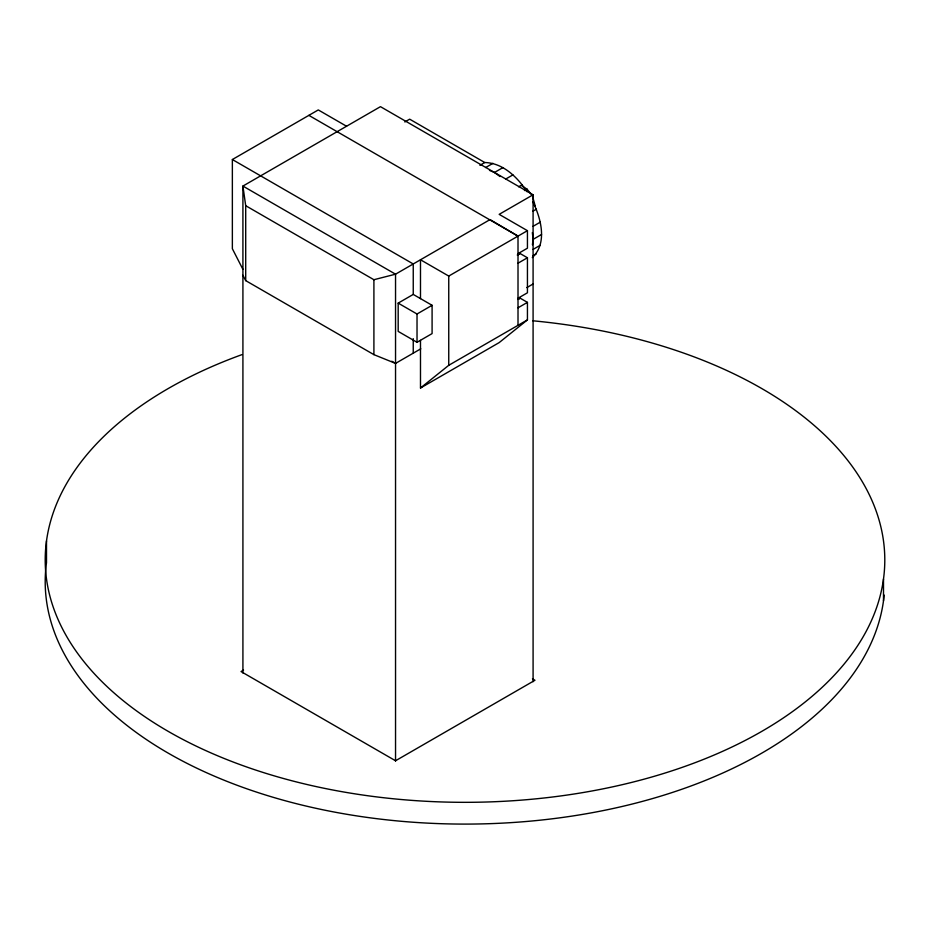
<?xml version="1.0" encoding="UTF-8"?>
<svg xmlns="http://www.w3.org/2000/svg" width="930" height="930" viewBox="0 0 930 930"><rect width="100%" height="100%" fill="white"/><g stroke="black" fill="none" stroke-linecap="round" stroke-linejoin="round"><path stroke-width="1.4" d="M532.425 244.776L533.088 239.382L532.355 232.547M532.297 257.598C547.724 243.172 540.993 218.166 532.704 201.531M518.01 298.228L527.438 292.787L527.438 257.761L520.01 253.483L517.254 255.018M518.894 299.111L520.01 298.077L527.438 302.366L527.438 319.885L499.166 342.6L420.488 388.019L420.488 340.357M420.488 388.019L448.748 365.304L527.438 319.885M242.881 269.281L232.361 248.74L232.361 159.53L318.281 109.926L346.553 126.248M404.829 121.97L409.665 119.168L484.751 162.518C503.037 162.959 517.557 177.293 527.054 191.731M479.903 165.319L484.751 162.518M485.669 167.528L492.947 163.331M489.459 170.353L494.458 172.48L502.944 167.586M505.664 179.072L512.942 174.875M518.615 186.802L522.253 184.71M524.462 190.534L526.973 189.081L532.041 195.381M533.088 681.702L533.088 194.777L499.166 214.353L527.438 230.675L527.438 248.194L518.01 253.634M532.762 211.296L536.389 209.192M398.18 303.122L413.246 294.426L432.09 305.307L432.09 333.591L417.024 342.287L398.18 331.406L398.18 303.122L417.024 314.003L432.09 305.307M532.983 226.374L540.249 222.177M420.488 298.635L420.488 259.761L448.748 276.07L527.438 230.675M533.088 239.382L541.562 234.488M517.661 254.843L520.01 253.483M532.983 249.461L540.249 245.264M518.01 263.202L527.438 257.761M532.762 255.901L536.389 253.797M242.916 275.28L245.706 280.628L373.906 354.644L395.541 363.398L420.779 348.82M526.81 287.603L533.088 283.987M517.661 299.437L520.01 298.077M518.01 307.807L527.438 302.366M243.544 670.1L241.033 671.553L395.541 760.763L534.971 680.26L532.46 678.807M533.088 194.777L380.463 106.659L242.916 186.07L245.706 205.704L373.906 279.721L395.541 274.187L490.064 219.585L518.01 236.115L518.01 325.314M522.09 186.116L526.973 189.081M308.865 115.367L518.01 236.115M232.361 159.53L413.246 263.969L413.246 294.426M391.786 361.224L395.541 363.398M494.458 172.48L500.015 176.526M532.634 196.625L535.343 206.53M883.5 579.018L883.5 600.78M448.748 276.07L448.748 365.304M417.024 314.003L417.024 342.287M413.246 338.66L413.246 353.168M395.541 761.112L395.541 274.187L242.916 186.07L242.916 673.006M373.906 279.721L373.906 354.644M245.706 205.704L245.706 280.628M46.5 540.911L46.5 562.662A419.802 242.37 0 0 0 436.937 823.55A419.802 242.37 0 0 0 884.163 595.072M532.809 320.78A419.802 242.37 0 0 1 843.917 664.287A419.802 242.37 0 0 1 185.756 740.931A419.802 242.37 0 0 1 241.893 354.656"/></g></svg>
